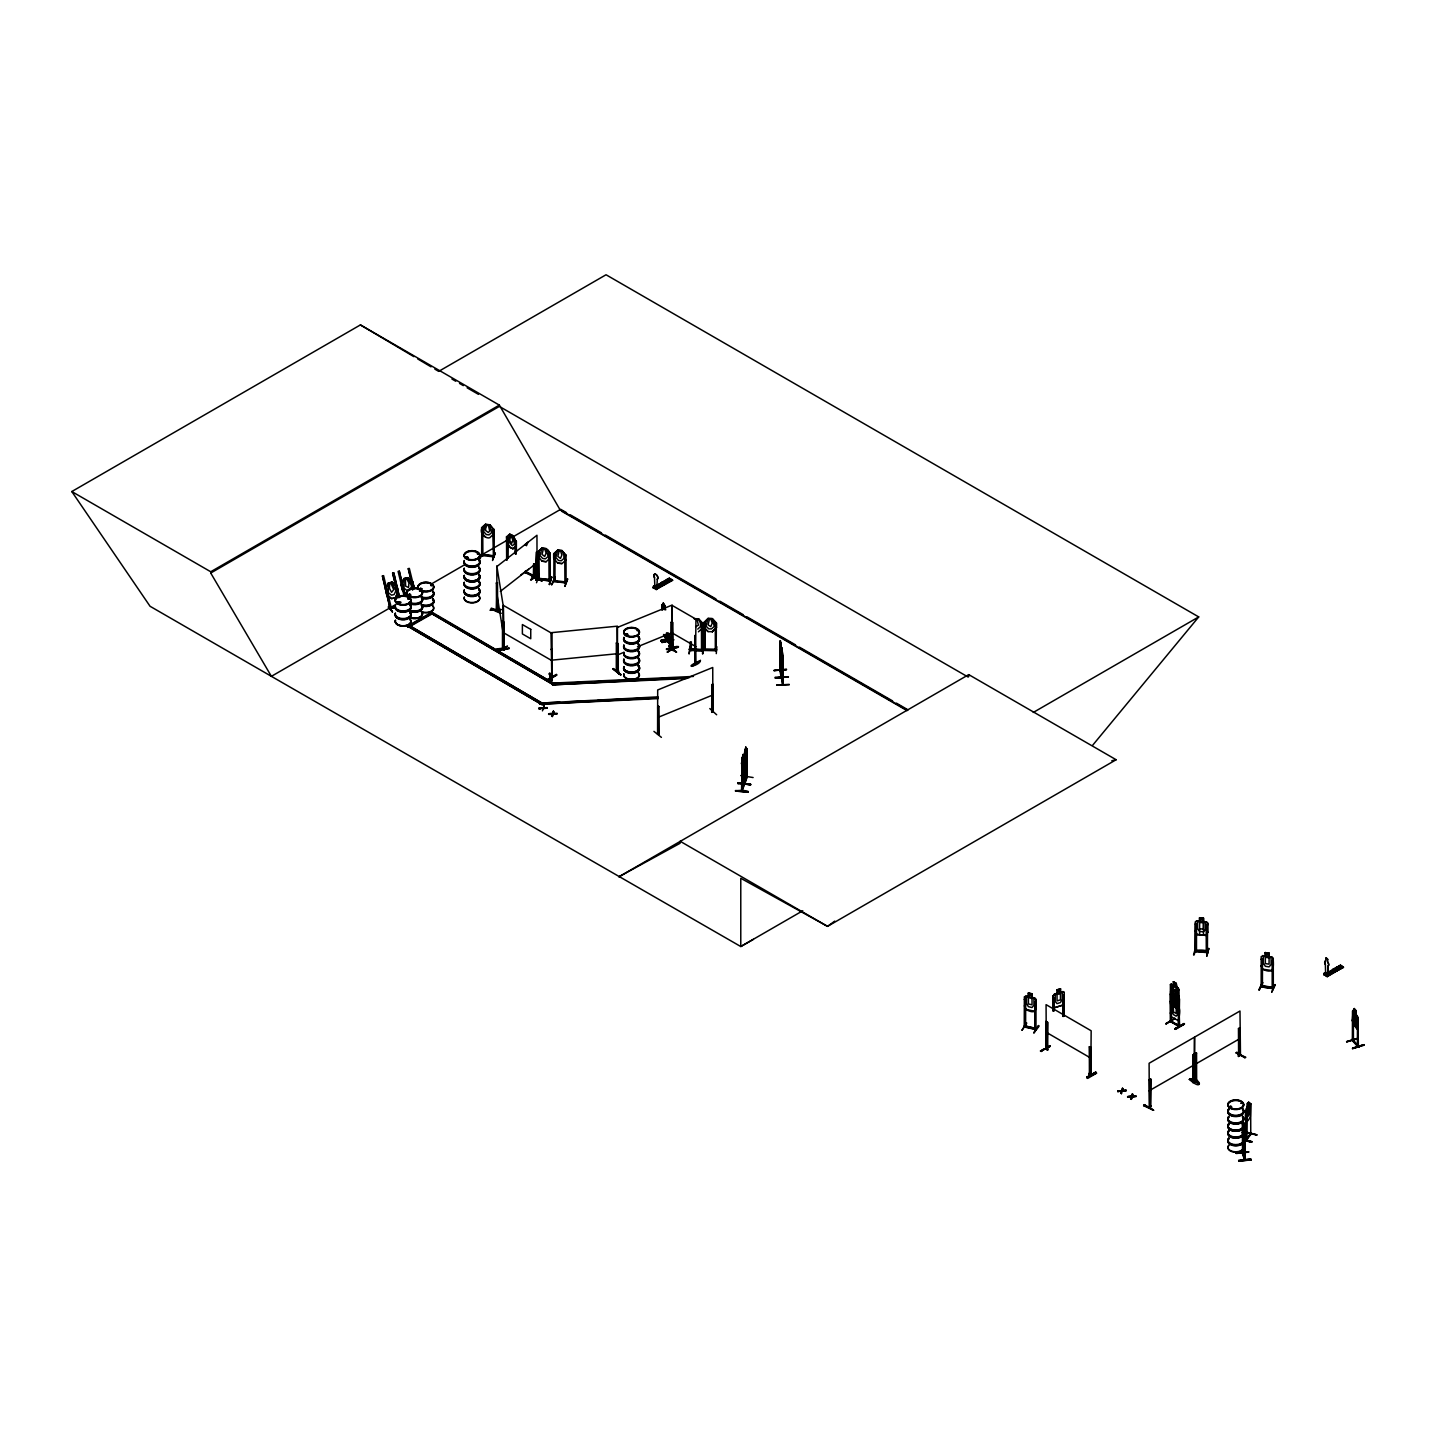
<?xml version="1.0" encoding="UTF-8"?>
<svg xmlns="http://www.w3.org/2000/svg" width="1436" height="1436" viewBox="0 0 1436 1436"><rect width="100%" height="100%" fill="white"/><g stroke="black" fill="none" stroke-linecap="round" stroke-linejoin="round"><path stroke-width="1.5" d="M781.364 678.187L781.381 650.544M741.64 762.947L742.394 770.001L744.027 760.829L745.069 762.749L745.894 760.326L746.702 753.577L745.751 760.308M1196.026 1079.495L1193.37 1081.487C1191 1084.97 1196.583 1076.354 1196.637 1080.644L1196.565 1053.073L1195.039 1053.952L1194.608 1081.847L1194.716 1037.043L1239.986 1011.016L1240.471 1055.352M665.73 609.851L663.378 603.084L661.816 605.31L662.768 605.83L661.763 605.202M1242.302 1153.18L1244.599 1160.126L1243.953 1122.916L1243.809 1126.327M1244.402 1159.48L1243.002 1153.054M654.816 586.139L654.511 577.487A2.818 1.615 60 0 1 654.511 574.256A2.818 1.615 60 0 1 657.329 575.872A2.818 1.615 60 0 1 657.329 579.121L656.79 587.809C653.595 584.398 656.593 587.593 655.516 585.726M780.269 645.087L780.538 642.125M781.687 652.447L781.974 649.485M1327.636 974.631L1328.031 966.015A2.818 1.598 60.5 0 0 1327.762 962.102L1327.636 962.156A2.818 1.598 60.5 0 1 1328.031 966.015L1327.762 974.559L1325.123 972.872L1325.123 974.882M779.892 670.199L781.112 677.289M781.022 675.782L781.579 676.679M782.064 678.151L780.987 648.767M783.248 684.595L783.015 656.485L782.71 684.793L782.71 683.787M1174.917 997.482L1177.107 996.099L1175.276 998.917L1177.197 1004.051L1174.648 999.294C1173.643 1003.872 1169.981 1000.318 1174.056 998.235L1172.207 993.263L1174.702 997.805M497.592 609.528C495.941 607.733 497.718 612.023 496.371 610.12M502.492 620.783L502.474 648.91L503.031 647.259L504 649.898L504.215 622.416L503.085 622.111L503.91 622.596M503.174 647.869L502.564 648.964M515.345 541.157L515.219 553.847M482.711 527.874L482.891 555.678L481.545 555.553L482.711 554.691M492.674 529.148L493.589 557.096L493.822 529.292L492.512 529.435L493.822 529.292M564.94 582.89L564.743 554.996M701.612 623.188L702.581 623.044L701.504 623.35M715.29 623.134L715.325 650.67C713.351 648.731 718.233 648.785 716.205 650.705L716.367 622.829L715.11 623.116L716.367 622.829M780.035 643.884L780.394 640.635L780.107 670.971L780.52 653.936M781.471 651.244L781.83 648.139M741.874 762.426L743.22 754.474L743.776 757.239L744.943 755.767L744.53 784.271L742.017 791.272L741.694 762.965L742.538 764.078L742.95 755.964M745.751 747.223L747.097 749.395L745.894 747.241L744.261 756.413L744.189 784.9L744.386 755.3L745.751 747.223L745.069 759.5L744.548 758.441M735.465 790.913C747.115 788.849 757.382 794.359 735.465 790.913L747.994 791.846M735.573 790.5L748.012 791.936M750.561 784.343L738.14 783.661L738.248 782.764M750.543 785.079L738.05 782.799L750.472 784.612M750.651 784.666L738.05 783.212M750.669 784.218L738.266 782.71L738.14 783.697M690.285 646.164L689.065 654.008L690.339 646.721M690.195 641.784L690.088 650.544L702.707 650.58M695.652 619.383L697.034 619.508L698.434 625.181L695.652 626.814M694.216 618.665L698.506 618.79L700.481 623.314L700.481 626.599L697.752 629.112M698.434 631.84L702.707 627.712L702.725 623.26L698.506 618.79L694.216 618.754M701.468 650.526L701.576 649.467C709.492 653.236 668.458 647.259 702.689 649.826M701.468 649.521L690.339 649.18M705.094 622.542L703.927 622.847L705.273 622.65L705.238 650.328L704.125 649M712.292 631.678L708.002 631.643L703.784 627.173L703.802 622.721M703.012 646.487L702.491 653.829M703.496 646.433L702.868 653.793L704.053 646.38M716.367 650.364L703.963 650.364L703.999 622.506M708.002 618.539L712.292 618.665L714.266 626.383L711.538 628.914L708.774 628.842L705.991 626.168L708.02 618.467L712.292 618.575L716.492 623.134L716.492 627.496L712.292 631.75L716.492 627.496M715.361 649.305L704.107 649.341M716.277 653.631L716.851 646.721M1244.276 1141.369L1242.337 1131.909L1244.294 1141.53M742.376 789.549L741.586 791.218L744.189 784.182M742.358 790.626L741.514 791.056L742.394 756.898L742.197 791.128M744.53 784.271L746.612 776.894M744.117 756.395L744.925 749.646M743.22 767.578L744.027 760.829M1325.284 974.793L1325.284 972.782C1327.008 974.236 1326.056 972.334 1325.984 973.68M1326.415 972.71L1325.464 973.734M1325.823 973.734L1325.841 973.105M1250.756 1134.494L1250.684 1103.566L1250.307 1116.723C1243.307 1132.124 1243.989 1102.902 1250.756 1103.71L1250.128 1103.207M618.27 644.118L617.103 644.297L618.27 644.118L618.27 671.653L617.247 672.084L618.395 671.653L617.103 671.833L617.157 670.756M657.688 733.24L658.945 734.119L657.76 733.168M658.98 734.029L657.58 734.299L657.688 689.98L712.741 667.489L712.848 711.7L711.7 712.112L711.807 684.595L712.741 684.218L712.92 712.023M711.807 684.595L711.951 712.382L713.1 710.91L711.951 711.664M1236.288 1153.503L1248.728 1152.139M394.792 607.249C386.787 609.69 390.61 606.064 394.972 606.764M1243.791 1140.417L1251.833 1141.961L1244.061 1139.502M1251.779 1141.943L1243.989 1140.094M1251.797 1141.494L1244.025 1139.592M663.899 604.52L663.288 609.474M399.208 602.546L396.874 602.546L398.544 602.599M408.004 598.812L409.35 598.668L408.057 598.686M408.901 595.114L410.265 594.755M419.976 590.77L420.479 590.663A7.862 4.541 0 0 0 433.528 588.347A7.862 4.541 0 0 0 423.566 582.998A7.862 4.541 0 0 0 420.515 590.663L419.527 591.273L420.658 590.86M420.892 589.263L421.717 588.796L420.533 588.419M431.105 585.278L432.128 585.314L430.836 585.547M477.542 553.183L477.919 554.134M627.299 634.515L626.527 633.976M627.747 634.55L626.724 633.635M636.848 630.314L637.494 630.907M1229.737 1107.264L1230.742 1106.043M1241.26 1103.243L1241.799 1102.758M1241.009 1103.404L1242.014 1103.153M780.699 649.395L780.269 647.008L780.628 652.949L780.394 642.143M782.117 656.737L781.687 654.367M781.328 677.541L782.692 684.703M781.992 677.2L781.705 649.79L780.251 640.635M783.176 684.667L780.394 670.217L779.802 642.574L780.843 656.18L780.251 653.667M665.891 638.84L666.376 637.746M665.927 637.907L666.519 638.858M668.602 641.03L671.689 646.828M496.335 610.282L497.61 610.3L497.502 582.765L496.479 583.142L497.502 582.765M503.085 648.928L503.839 648.91M781.256 650.059L781.812 647.977L783.123 657.149M780.699 656.198L781.256 654.134M781.13 654.134L782.135 663.558L782.71 661.601M662.552 606.423L663.378 603.084M1244.15 1134.996L1243.791 1136.522L1242.732 1130.437M1357.953 1026.399L1357.253 1029.181L1357.918 1026.686M661.96 642.574L673.789 639.953M1203.583 921.481L1206.276 921.93L1196.673 920.925L1195.38 922.002L1195.219 951.565L1195.38 923.743L1196.511 923.851L1196.475 951.691M1196.511 923.851L1195.308 923.994M1196.098 947.634L1194.16 954.85M1195.542 947.652L1193.567 954.922M1196.529 951.314L1195.29 950.237M1206.419 924.981L1207.622 924.838L1206.419 924.981L1206.527 952.607L1206.491 924.73M1207.73 951.332C1179.764 951.512 1210.045 947.67 1207.407 952.678L1207.55 923.079L1206.24 921.715L1207.73 923.151M1206.743 956.125L1208.717 948.334L1206.832 955.604M1206.868 956.035L1208.771 948.765M1195.38 922.002L1196.762 920.961M1196.673 920.907L1199.598 921.176L1199.491 917.712L1203.583 918.089L1203.494 935.213M1195.38 931.084L1196.744 934.477M1199.491 921.086L1197.552 922.235L1197.552 928.553L1199.598 931.461L1203.422 931.82L1205.486 929.289L1205.486 922.971L1203.422 921.661L1203.422 918.268L1199.598 917.909M1207.658 923.133L1207.73 932.359M1195.398 931.013L1196.637 934.585L1206.312 935.482L1207.658 932.233M535.915 578.87L536.472 579.049M536.956 578.529L535.843 579.982L537.064 579.534L536.956 535.269L496.838 566.574M1245.838 1140.346L1246.466 1108.215M1346.86 1041.89L1358.169 1038.569M1178.292 1009.059L1171.381 1005.056L1170.304 1001.179L1171.309 1005.146L1178.184 1009.113L1179.1 1006.133M510.731 535.323L509.708 540.457L511.79 543.185L512.867 540.098L510.821 535.269M1064.058 1001.359L1062.837 1005.003L1054.383 1007.803L1053.252 1004.787M1054.329 1007.731L1062.981 1005.164L1064.238 1001.413M655.355 588.347C652.518 585.062 657.383 587.109 654.295 585.906M742.268 763.001L741.443 763.647L742.681 756.754M745.876 760.254L744.943 762.588M753.11 777.54L740.707 775.548M746.846 776.93L743.758 783.841M741.856 789.71L744.027 784.056M746.415 776.876L744.871 782.871M1251.133 1133.866L1246.197 1140.597L1246.807 1138.945M1250.182 1133.507L1251.187 1132.896L1245.856 1140.417M613.351 668.53C636.22 687.503 596.891 656.773 620.783 674.381M653.936 731.373L661.404 737.368M524.876 571.456C526.958 570.092 525.989 574.669 525.72 571.869L525.45 572.264M525.325 572.264C555.517 586.014 507.446 562.912 534.282 576.051M1178.094 1001.592L1179.189 998.738L1178.184 1001.52L1171.202 997.607L1170.394 993.658M1176.174 1002.633L1177.628 1007.982L1177.628 1014.319L1176.174 1016.167L1173.427 1014.588L1171.955 1011.034L1173.338 1000.874L1176.353 1002.507L1176.263 1005.954L1178.256 1006.995C1182.025 1009.364 1176.946 1025.304 1179.189 1017.819M1247.525 1106.779L1247.399 1103.369L1246.807 1139.951M543.364 548.965L542.036 554.44L544.711 556.468L546.093 553.039L544.747 549.055L543.382 548.875M1325.374 964.31L1325.248 964.382A2.818 1.598 60.5 0 1 1325.661 961.007L1325.787 960.935A2.818 1.598 60.5 0 0 1325.374 964.31L1325.607 973.321L1326.667 973.159M482.855 527.892C478.188 529.866 484.668 539.577 489.784 537.728L493.733 533.905M488.312 525.199L486.966 525.02L485.637 528.592L485.637 530.512L488.312 532.541L489.694 531.015L488.348 525.127M489.676 524.804L485.565 524.176L481.437 528.017L485.655 524.212L483.591 531.589L486.319 534.551L489.012 534.892L491.686 532.63L489.676 524.804L493.733 529.615L493.769 557.132M479.516 558.855L482.245 553.596M482.245 553.039L480.109 558.801M493.715 555.768L492.656 555.947M492.727 557.024L493.966 556.845L481.652 555.535L481.742 527.748M492.548 559.95L495.348 552.842L492.548 560.525M550.221 553.219L546.111 548.66C551.083 551.227 548.193 554.44 550.221 553.219L550.257 581.024L538.015 579.516L537.872 551.855L542 548.031L539.99 555.535L542.718 558.478L545.411 558.819L548.085 556.558L546.183 548.552L541.964 548.103M539.11 551.801L537.979 551.998L539.164 552.142M538.015 556.217L541.964 561.207L546.147 561.727L550.293 557.814M539.326 575.172L536.508 582.729M537.908 579.444L550.365 580.772M537.944 578.475L539.362 578.331L539.29 579.623L538.949 552.106M539.38 578.367L550.365 579.767M546.147 561.727L542 561.117M553.668 553.829L554.87 554.116M564.904 555.068L566.035 555.193L566.071 582.998L553.829 581.49L553.937 553.65L557.868 550.114L561.979 550.526L563.881 555.265L563.881 558.532L561.225 560.794L558.514 560.453L555.804 557.509L557.796 549.988L553.65 553.919L553.65 558.281L557.76 563.181L561.943 563.702L566.089 559.789M557.832 550.203L561.889 550.706L566.071 555.499L561.979 550.526M549.27 580.557L550.221 579.749L539.11 578.618M549.629 584.542L551.675 576.751L549.575 584.47M557.868 562.984L561.907 563.504M554.96 577.631L551.711 584.775L555.122 577.721M551.765 584.703L555.068 577.164M554.96 580.575L554.799 581.634L553.955 580.485M554.942 581.275L555.068 553.829M554.996 580.629L566.071 581.993M564.689 582.101L566.143 581.706L565.963 583.034M564.833 581.526L564.851 582.854L564.94 581.885M564.851 586.355L567.561 578.78M564.922 586.373L567.651 579.246M1149.123 1106.492L1149.231 1107.407M1150.918 1105.882C1147.472 1106.294 1152.193 1106.223 1150.362 1106.707M1194.537 1081.416L1192.706 1082.403L1192.849 1054.868L1194.375 1053.97L1193.154 1055.029L1192.975 1082.672L1196.421 1080.321M1194.734 1080.249L1194.86 1081.577M1238.478 1055.101L1238.694 1056.447L1240.471 1054.347L1238.46 1055.155M1238.281 1056.268L1240.165 1055.173M542.449 710.856L544.208 705.848M548.588 713.818L552.339 713.8L552.322 716.546L553.363 711.125C553.793 716.187 543.652 713.638 552.465 713.333M552.322 716.546L554.081 711.538M1121.444 1093.658L1120.726 1092.652L1121.444 1093.658L1122.36 1090.839L1126.165 1090.355L1122.36 1090.839M1131.299 1099.348L1132.214 1096.53L1136.02 1096.045L1132.214 1097.104L1131.299 1099.348L1131.317 1096.601L1130.581 1098.935M552.465 713.907L553.363 711.125M1121.588 1091.001L1117.729 1091.504L1121.588 1091.001L1122.485 1088.219L1122.485 1090.929L1126.165 1090.929M1131.442 1096.117C1122.647 1096.44 1132.771 1098.989 1132.358 1093.927L1132.34 1096.637L1133.076 1094.34M1131.442 1096.691L1132.358 1093.927M388.133 606.997L392.531 611.933L388.707 606.369M551.604 716.133L552.339 713.8M1120.726 1093.227L1121.462 1090.911L1117.729 1090.929M1122.485 1090.929L1123.203 1088.632M1024.442 1005.774L1025.627 1009.418C1037.313 1015.467 1036.289 1008.88 1035.859 999.366L1032.071 997.266L1032.197 993.802L1028.338 992.904L1028.409 996.512L1026.489 997.194L1026.489 1003.531L1028.409 1006.672L1032.017 1007.516L1033.938 1005.236L1033.938 998.917L1032.017 997.338L1032.017 993.963L1028.409 993.138M1034.674 1011.518L1036.038 1008.377M1206.258 935.464L1207.676 932.143M1271.793 970.503L1262.549 969.138L1261.239 965.602L1262.441 969.246C1274.342 974.416 1273.678 968.115 1273.122 958.386M1271.847 970.7L1273.265 967.469M385.422 589.263L388.223 583.106L392.154 582.119L397.144 586.355L398.257 591.578L395.492 597.735L391.525 598.722L386.535 594.468L385.602 589.281M407.268 594.217L402.224 589.981L401.111 584.775L403.875 578.6L407.86 577.631L412.85 581.867L413.963 587.073L412.527 590.16M402.385 589.909L401.254 584.793L403.929 578.6L407.824 577.775L411.647 586.319L409.798 590.052L407.25 590.681L404.037 588.221L403.875 578.6M526.438 545.752L528.071 542.036L524.858 544.818M1262.316 959.517L1261.203 959.338L1262.316 959.517L1262.334 987.106L1262.423 959.266M1262.1 983.032L1258.851 990.158L1262.657 982.637M1272.188 960.738L1273.301 960.899L1272.188 960.738L1272.188 988.578M1259.498 989.691L1262.639 982.673M1269.262 953.163L1265.206 952.624L1269.262 953.163L1269.083 956.717L1271.093 958.153L1271.093 964.489L1269.083 966.877L1265.349 966.302L1263.339 963.287L1263.339 956.968L1265.242 955.927L1261.203 956.591L1261.167 986.945L1273.319 988.381M1272.17 987.609L1273.409 987.412L1273.211 988.74M1271.955 988.507L1272.35 987.214L1261.454 985.617M1271.775 992.114L1275.042 984.54M1275.132 985.006L1271.847 991.989M667.327 652.141L676.212 646.936M1165.96 1023.85L1174.827 1018.68M1262.477 955.586L1271.811 957.022L1273.265 958.368L1273.319 988.704L1261.203 986.873M1269.227 956.627L1271.847 956.95M498.615 651.693L507.518 646.074L498.705 651.262M551.316 680.718L549.162 673.502L551.927 680.143M551.909 680.574L549.773 672.945L551.998 680.7M520.873 574.921L528.574 569.266M503.085 648.498L504.341 649.682M552.322 676.087L551.011 675.943M1143.63 1105.702L1144.564 1104.607L1143.63 1105.72L1153.593 1110.279L1144.456 1104.715M1189.241 1079.477C1200.388 1075.941 1204.499 1093.029 1189.331 1079.369M1190.426 1078.741L1199.455 1083.839L1190.067 1078.867M1199.096 1083.588L1190.193 1078.939M1243.055 1152.749L1242.248 1152.049L1245.066 1160.162L1245.102 1131.819L1257.021 1134.871L1245.353 1131.981M1242.248 1153.054L1243.055 1153.754L1242.984 1136.756M671.797 649.934L671.958 648.318M672.694 649.628L671.689 648.767L672.533 649.287M671.42 648.982L672.245 648.282L672.91 650.077M1171.632 1021.193L1179.225 1026.596L1170.304 1021.552L1170.394 984.575L1173.338 985.06M1171.04 1021.032L1171.202 1022.091L1171.525 1002.795M1178.31 1025.071L1179.189 1025.645M1179.638 1026.417L1178.292 1026.112L1178.723 998.415L1179.62 1026.471L1170.627 1021.337M390.377 607.715L391.418 608.415L383.591 575.639L382.407 575.926L390.251 608.738L390.359 607.679L394.792 606.53M1242.373 1122.934L1244.689 1129.863M1021.983 1030.115L1026.614 1022.881M1026.596 1023.312L1022.091 1030.222M617.677 670.666C613.872 671.42 619.58 667.973 616.295 670.091M747.097 749.395L746.917 777.63L746.702 749.215M396.982 602.258L399.046 602.061M399.172 602.851L398.598 601.864M407.986 598.597L408.883 598.543M409.368 594.163C405.993 595.886 413.137 596.048 409.798 594.217M410.696 595.312L410.14 594.325M420.192 588.616L420.64 588.401M421.089 589.586L421.053 588.329M627.406 634.173L625.737 634.909M1230.598 1106.976C1232.124 1105.271 1231.765 1108.646 1230.096 1106.348M782.458 684.057L783.015 656.485M1025.663 999.438L1024.442 999.438L1025.663 999.438L1025.627 1027.243L1024.532 1025.681M1034.907 1001.807L1036.128 1001.807L1034.907 1001.807L1035.23 1029.073M1025.699 1025.914L1034.979 1028.445M1025.789 1027.009L1025.789 1026.004M1034.925 1028.373L1036.236 1029.379L1024.532 1026.686L1024.622 996.692M1025.789 1026.291L1036.02 1028.284M1038.497 1025.537L1033.848 1032.897L1038.551 1025.591M1033.956 1032.825L1039.072 1026.166M1025.627 1009.418L1024.622 1005.721M1034.638 997.84L1035.984 999.348L1035.984 1029.648L1035.823 1028.589M655.785 586.121L654.942 586.157M1246.304 1112.29L1246.376 1140.471M1246.43 1139.484L1250.182 1133.794M1250.702 1133.525L1250.81 1134.512M1056.86 993.299L1053.198 995.633L1053.055 1010.926M1053.378 995.704L1054.473 994.233M1247.399 1103.369C1250.935 1098.037 1250.882 1114.408 1247.453 1116.957L1246.628 1115.341M1353.322 1039.987C1348.081 1035.877 1362.674 1049.429 1358.043 1046.988L1357.953 1017.37L1355.979 1014.049M1352.82 1012.883L1352.766 1041.082M1357.361 1046.359L1358.438 1045.695M1358.402 1046.772L1357.864 1018.68M496.479 610.677L497.161 582.621M1092.706 745.194L1198.719 616.924L606.046 274.761L438.68 371.385L434.857 369.124M616.995 670.881L618.395 670.648L617.121 670.72M671.204 622.183L672.389 622.003L671.204 622.183L671.097 649.772L672.102 649.646M708.02 618.467L703.784 622.793L708.074 618.575M537.836 551.945L542.054 548.139L546.075 548.749M1327.726 959.302L1325.949 957.884L1325.661 961.007M1352.425 1020.134L1353.071 1010.441L1354.399 1012.075L1353.358 1012.165L1353.43 1041.028M506.657 560.237L506.513 536.831L509.744 534.048L513.011 535.646L516.224 541.587M512.957 548.606L516.224 545.967L512.921 548.803L509.654 547.206L506.621 541.228M613.28 669.014L620.801 674.956M398.652 602.833L398.041 601.81M421.753 589.64L421.825 588.688M477.273 553.901L477.326 553.56M627.119 634.712L625.665 633.922M535.843 579.982L536.597 551.837L536.202 580.126M532.128 576.877L541.964 580.97M535.933 579.911L536.597 551.837M500.32 591.381L536.956 562.804M1335.821 970.108L1335.642 969.067M834.747 921.122L827.531 926.364L740.779 878.276L740.779 946.539L753.415 939.341M1150.936 1079.298L1149.105 1079.998L1150.936 1079.298L1150.415 1106.725L1151.116 1106.007M1240.165 1055.586L1239.986 1027.745L1238.46 1028.625L1238.604 1056.447M1170.394 984.737L1171.381 984.037M1173.517 1000.982L1173.517 1004.374L1170.502 1003.728M1170.502 1003.872L1171.471 1003.19M506.423 536.902L507.805 537.172L507.518 558.55M513.011 535.646L514.429 544.136L512.347 545.716L508.111 541.031L509.69 534.246L512.867 535.79L516.134 541.641L516.098 554.278M515.237 541.246L516.386 541.372L516.386 551.962M516.386 541.372L515.201 540.905M509.654 547.206L513.011 548.749M524.858 544.98L526.132 545.159M538.787 573.682L530.584 579.821L538.895 574.238M531.105 580.018L539.29 574.49M1150.864 1106.994L1149.338 1107.82L1149.105 1063.268L1194.375 1037.241L1194.142 1081.577L1194.375 1080.5M481.616 554.26L492.853 555.66M481.616 555.265L482.765 555.66L482.855 554.422M553.811 580.162L553.847 581.436M618.395 670.648L617.318 671.097M618.27 671.689L618.019 643.92M716.295 650.652L704.107 650.346M658.801 734.155L658.621 706.332L657.688 706.709L658.137 734.478M711.879 712.059L712.992 711.951M392.369 611.915L388.653 606.8M669.445 578.385L653.039 587.719L654.906 585.403M654.026 588.311L668.422 580M669.75 578.708L672.64 580.341L656.252 589.388M669.643 578.636L672.389 579.947L655.444 589.101L671.815 579.605L672.587 580.359M656.019 589.406L656.019 587.934L657.885 587.127L657.885 588.329L654.511 586.534L655.444 586.426M1324.441 975.008L1341.152 966.015M1340.237 965.495L1338.765 966.231M1340.757 965.782L1324.836 975.241M1328.713 975.313C1329.215 972.226 1325.518 975.798 1327.241 976.659L1343.198 967.218M1343.145 967.164L1340.416 965.064M1047.795 1049.895L1045.767 1049.106L1046.072 1021.373L1047.616 1022.27L1047.795 1049.895L1045.695 1048.136M1047.077 1049.895L1047.616 1022.27M1047.329 1047.975L1050.183 1046.305L1040.382 1050.972L1041.315 1051.511C1041.818 1047.221 1051.08 1050.434 1045.605 1049.052M1047.472 1049.357L1045.911 1047.813L1045.857 1049.249M1089.332 1046.808L1091.163 1047.508L1090.857 1075.223L1090.624 1074.146C1087.232 1071.328 1094.645 1076.605 1089.403 1074.505L1089.332 1046.808L1090.857 1047.688M1089.152 1073.536L1089.852 1074.236L1089.637 1046.629M1086.765 1077.269L1095.704 1072.136L1086.765 1077.269L1087.698 1078.4L1096.548 1073.159L1095.614 1072.064M1086.765 1077.844L1096.53 1073.105M1095.847 1072.692L1086.801 1077.305M672.138 622.021L672.138 605.077L617.103 627.568L617.426 672.102L617.48 626.168L550.993 632.702L551.819 677.523L550.921 675.925M550.939 676.087L552.124 676.338L551.209 676.248M547.529 679.461L556.486 674.346M547.529 680.018L556.504 674.776M672.389 649.539L671.474 649.934L672.102 622.111L672.999 650.149M671.833 649.898L672.622 650.346L672.91 622.578M695.132 635.412L694.809 663.163L695.132 635.412L695.724 663.647C692.78 660.416 697.734 663.594 694.862 662.193M667.399 652.267L676.284 646.505L667.399 651.693M672.102 622.327L672.102 605.382L695.939 619.149L695.491 663.558M700.319 660.38C701.127 665.478 679.12 670.145 700.391 660.47M691.434 666.142L700.391 660.847L691.937 666.412M1171.309 1022.091L1171.525 994.322M1179.046 1026.596L1179.53 998.882M1166.032 1024.03L1174.917 1018.25L1166.032 1023.455M1171.309 1021.373L1170.861 1020.404M1178.633 1025.178L1170.807 1021.337L1170.412 994.035L1171.22 994.502M1175.025 1028.571C1203.314 1013.708 1156.285 1039.628 1183.982 1023.473M1175.51 1029.379L1184.395 1024.173M1196.565 1053.073L1195.039 1053.952M1238.46 1028.625L1240.309 1027.925M1236.719 1052.121L1244.832 1057.811L1245.784 1057.273L1235.804 1052.714L1244.994 1057.632M1149.105 1107.533L1150.631 1106.653L1150.631 1079.118M1196.565 1080.608L1195.255 1081.416M271.476 676.374L150.062 606.279L71.8 491.543L360.418 324.913L499.351 405.114L560.004 509.69L907.39 710.246M71.8 491.543L210.733 571.761L499.351 405.114M802.76 910.765L740.779 946.539L271.386 676.338L210.733 573.036L499.351 406.406L968.061 677.02M271.386 676.338L395.744 604.538M432.469 583.339L465.318 564.366M478.852 556.558L507.841 539.828M513.639 536.472L560.686 509.313L566.52 512.67M654.403 577.559L654.511 577.487A2.818 1.615 60 0 1 654.403 574.328A2.818 1.615 60 0 1 657.203 575.944A2.818 1.615 60 0 1 657.203 579.193L657.329 579.121M653.272 586.355L655.139 585.547M653.021 587.701L669.409 577.99M656.485 589.675L653.272 587.557L669.984 578.564L653.667 588.096M657.885 587.127L656.019 587.934M671.815 579.605L655.911 589.334M655.821 589.316L672.389 579.713M618.772 876.893L968.726 674.615L1116.149 759.734L827.531 926.364L680.108 841.245L680.108 843.255L619.437 876.499M1033.274 712.453L1198.719 616.924M1173.23 981.721L1176.263 983.373L1177.538 988.848L1177.538 995.166L1176.066 997.033L1173.338 995.453L1171.866 991.881L1171.866 985.563L1173.338 985.275L1173.338 981.668L1176.263 983.373L1176.066 986.873L1178.992 989.691L1179.189 1006.205M1171.237 983.965L1178.112 987.932M1173.427 992.707L1171.955 992.976L1171.955 999.312L1173.427 1002.867L1176.174 1004.446L1177.628 1002.579L1177.628 996.261L1176.174 994.286L1176.263 990.84L1173.338 989.135M1170.394 992.025L1171.435 991.432L1178.22 995.471L1176.066 994.34L1176.066 987.986L1173.338 986.406L1173.338 992.761L1171.381 991.63M1176.174 990.894L1173.23 989.207M1179.1 989.691L1178.058 987.896M1171.435 1003.046L1178.256 1006.995M1171.309 1016.76L1170.502 1012.811L1171.309 1016.76L1178.292 1020.673M408.937 625.342L407.609 626.114L542.18 704.735L543.508 703.963L408.937 625.342L543.508 703.963M553.973 685.08L430.603 612.957L431.931 612.185L555.301 684.308L553.973 685.08L430.603 612.939L407.537 626.06L542.18 704.735M407.609 626.76L408.937 626.006M430.603 612.939L431.59 614.159L408.524 627.281L407.537 626.706L431.931 612.849L555.301 684.308M553.973 684.433L555.301 683.662M542.18 704.071L543.508 703.299M1149.105 1090.804L1194.375 1064.776M1194.716 1064.579L1239.986 1038.551M407.537 626.06L408.524 626.635L431.59 613.513M1340.991 965.638L1324.261 974.9L1324.1 973.321L1325.984 972.513C1325.356 979.316 1327.349 970.233 1325.697 973.662M1332.859 969.318C1340.775 972.962 1329.395 969.856 1334.529 968.385L1337.472 970.126M1336.001 967.559C1343.917 971.203 1332.518 968.097 1337.652 966.625L1340.614 968.6L1337.652 966.625M1327.079 976.408L1343.378 967.02L1340.416 965.297L1323.866 974.667L1327.295 976.659M1327.061 975.062L1328.713 974.129M1342.804 966.697L1326.254 976.049L1343.575 967.433M1326.505 976.067L1343.378 966.805M1195.38 951.278L1207.748 952.391M1207.514 952.642L1195.434 951.583M1239.717 1055.334L1238.765 1056.34L1238.765 1028.804M1149.41 1080.177L1149.68 1107.677L1149.338 1106.815M466.538 557.096L467.633 557.401M467.885 558.101L466.215 557.994M420.838 588.545L420.03 589.675M410.014 595.007L409.224 595.078M409.116 598.83L408.183 598.974M626.958 634.784L625.791 634.766M1231.657 1107.371L1229.808 1107.12M1239.896 1055.28L1239.717 1054.329M1196.242 1080.428L1196.242 1052.893M481.742 554.278L481.778 555.265M493.858 556.091L482.981 554.727M550.257 581.024L549.988 580.018M553.937 580.18L554.942 580.27M553.937 581.185L566.053 582.657M1334.511 969.336L1335.426 969.21M671.617 649.916L676.625 652.124L669.266 646.2M671.994 648.354L671.115 648.695L672.335 648.605M657.939 706.925L658.873 706.53M712.059 684.81L712.992 684.416M709.797 708.558L716.654 714.769M657.724 733.132L658.729 732.827M391.148 607.482L390.933 608.182M1273.319 987.699L1262.549 986.101M617.103 655.103L623.206 652.608M637.476 646.774L672.138 632.612M657.688 717.515L712.741 695.024M782.028 677.271L780.107 670.253M1025.448 1026.219L1024.317 1025.95M1035.912 1029.594L1024.317 1026.991M1054.257 998.128L1053.055 998.217L1054.257 998.128L1054.257 1010.836M1062.927 995.13L1064.148 995.04L1062.927 995.13L1062.927 1016.311M1056.86 989.907L1060.522 988.776L1060.45 992.384L1062.281 992.958L1062.281 999.277L1060.45 1002.543L1057.04 1003.602L1055.209 1001.466L1055.209 995.13L1057.04 993.443L1056.86 989.907L1060.576 988.848M1060.576 992.24L1064.238 992.312L1064.148 1016.221M1062.891 991.63L1054.365 994.071M1358.366 1019.255L1357.469 1018.788L1357.415 1046.431M1346.591 1041.674L1358.205 1038.192M1346.627 1041.638L1357.918 1038.354M1357.415 1045.534L1353.394 1040.346M1352.622 1048.029C1387.499 1037.42 1329.126 1056.304 1363.877 1044.708M1354.327 1011.895L1354.327 1008.503L1354.238 1025.681M1352.497 1010.962L1352.371 1040.633L1357.971 1046.916M1352.371 1020.081L1353.107 1024.012M468.028 557.24L466.341 557.024L466.144 558.137M431.141 585.044L431.285 585.726M409.404 594.217L408.65 595.204M617.875 671.474L617.677 669.661M413.173 589.119L408.273 568.638L409.314 568.387L414.358 588.85M404.126 595.994L398.095 571.438L399.298 571.151L405.167 595.725M392.71 573.126L398.598 597.699L392.566 573.144L393.769 572.856L399.639 597.448M394.972 607.482L390.143 608.738L382.407 575.926M392.118 582.28L388.223 583.106L388.33 592.709L391.561 595.168L394.092 594.54L395.941 590.824L392.082 582.28L397.036 586.444M390.987 583.267L389.712 583.59L389.425 588.329L391.579 592.332L393.715 589.675L390.933 583.267M1111.805 760.739L1116.149 759.734M552.034 677.289L550.778 676.984L552.07 676.841M665.227 609.097L664.904 605.4M661.763 609.564L661.96 605.292M665.891 638.122L663.97 634.479M670.774 639.038L660.668 640.833L670.54 638.122M660.704 640.312L670.558 638.212M660.722 640.815L670.594 638.715M670.756 638.966L660.919 641.192M671.617 640.151L661.745 642.341L673.592 639.72M670.935 644.961L668.602 641.425C666.681 644.225 671.007 636.184 668.566 633.599M666.466 648.982C687.808 642.861 676.212 650.185 666.501 649.072M531.823 577.092L542.018 580.988M1178.633 1025.896L1178.723 998.415M503.928 649.916L504.215 622.416M391.202 608.164L390.897 607.141M543.49 707.571L547.17 708.127L543.364 708.612M538.733 708.127L539.415 708.522C547.403 708.092 536.902 706.799 539.415 709.097L542.467 708.11L538.733 708.702M547.17 708.127L543.49 708.145L547.17 707.553M553.345 713.261L557.042 713.818L553.237 714.302M557.042 713.818L553.345 713.836L557.042 713.243M548.588 714.392L552.339 714.374M1122.485 1090.355L1126.165 1090.355M1117.729 1091.504L1121.462 1090.911M1127.583 1096.619L1136.02 1096.045M1127.583 1097.194L1136.02 1096.619M408.273 568.638L413.317 589.101M399.298 571.151L405.024 595.743M393.769 572.856L399.495 597.466M390.359 608.685L390.089 607.356M1244.832 1131.891L1244.976 1159.498M1236.181 1153.27L1248.746 1151.762L1236.199 1153.234M1238.64 1160.27L1251.079 1158.996L1238.64 1160.844L1251.187 1159.911L1238.765 1161.185M1238.64 1160.755L1251.187 1159.839M1243.217 1120.565L1242.822 1152.982M1242.337 1122.826L1242.571 1153.826M552.196 649.575L550.993 649.431L552.196 649.575L552.16 677.289L552.034 633.455L503.39 605.382L504.215 649.664L503.3 649.144M616.349 643.023L617.552 643.149L616.349 643.023L616.295 670.809M616.349 670.558L617.48 670.433M618.916 674.058L617.642 669.966M533.833 575.459L534.03 576.464M534.425 564.384L534.407 577.146L534.713 564.186M550.993 660.237L617.48 653.703M467.238 557.76L466.018 557.85M420.64 588.76L421.592 589.047M421.215 589.837L420.084 589.532M691.38 650.58L691.344 649.216M704.968 649.395L716.205 649.7M702.419 650.903L702.581 623.044M664.491 582.172L663.306 582.693L664.491 583.016M780.538 642.933L780.699 647.474M779.802 646.954L780.394 653.721M781.956 650.688L781.022 649.09L781.399 650.634M781.83 650.041L780.699 643.095M782.117 650.275L782.117 654.816M781.471 654.511L782.046 660.309L781.687 647.995M781.687 661.098L782.261 663.396M786.461 669.194L773.878 670.54L786.461 669.768M786.443 669.589L773.878 670.54M775.207 677.236C802.024 676.571 780.699 676.553 775.278 678.205L787.825 676.697M776.643 685.134L789.226 684.362M776.643 685.187L789.279 684.775M496.389 582.675L496.515 610.928M500.787 609.295L490.232 610.067L500.859 609.869M490.286 610.3L500.769 609.69M509.152 648.21C485.709 648.228 499.997 652.339 509.134 648.103M496.569 649.431L509.152 648.659M1246.34 1138.748L1246.197 1140.597M559.107 683.464L552.375 683.123L693.444 676.428M565.82 683.141L590.447 681.974M594.935 681.759L619.562 680.592M626.275 680.269L650.903 679.102M655.39 678.887L680.018 677.72M689.136 677.72L552.537 684.864L686.893 678.474M559.825 702.186L539.739 703.137L658.011 696.855M566.52 701.863L591.058 700.696M597.753 700.373L622.309 699.206M626.76 699.009L653.542 697.734M658.155 697.95L539.9 704.214L658.155 698.596M552.196 675.8L551.101 675.871L552.322 676.374M551.962 676.787L551.586 677.433M551.209 677.236L552.034 677.254M409.816 594.378L408.847 595.348M626.527 633.797L627.729 634.191M412.688 581.939L413.783 587.055M398.257 591.578L395.367 597.609L391.543 598.561L386.697 594.396M701.45 623.009L701.54 650.831M1195.434 950.578L1196.385 950.327M1199.598 922.433L1203.422 922.774L1203.422 929.11L1199.598 928.751M1196.762 934.387L1206.186 935.267M691.308 650.257L691.344 641.802M1326.146 957.83L1327.492 959.033M745.607 748.712L745.212 756.826L744.943 755.928M745.356 749.502L744.763 784.002L747.187 776.876M743.076 754.456L742.394 766.734L741.874 765.693M481.652 527.999L482.765 528.143M666.268 639.576L666.34 633.168M668.099 642.143L668.153 632.989M1325.931 973.518L1325.984 972.513M549.055 580.898L548.911 553.039M1025.717 995.902L1034.584 997.948M1025.771 1009.257L1034.638 1011.303M1245.156 1132.25L1256.805 1135.086M1251.582 1142.23L1243.809 1140.346A8.006 4.613 0 0 1 1233.991 1144.995A8.006 4.613 0 0 1 1228.713 1138.317M1245.892 1119.29L1246.322 1121.857M538.069 579.498L538.141 551.675M671.366 649.97L671.474 622.398M658.729 733.814L658.621 706.332M1262.316 985.742L1261.167 986.945M1024.46 1027.009L1024.496 996.62L1028.463 996.44L1028.463 993.048M1090.768 1075.277L1091.163 1030.779L1046.072 1004.644L1046.305 1048.998M499.638 611.539C484.488 604.448 492.476 610.749 501.272 613.298M499.584 612.005L491.417 608.559L500.051 612.274M551.783 577.254L549.055 584.38M524.984 572.461L534.425 577.092M1144.456 1105.092L1153.593 1110.279L1144.33 1105.235M451.945 379.05L455.75 381.24M459.538 383.43L463.325 385.62M467.113 387.81L478.493 394.361M570.397 514.914L601.451 532.828M605.328 535.072L715.936 598.938M719.831 601.181L743.112 614.626M746.989 616.87L795.508 644.872M799.385 647.115L892.546 700.894M896.423 703.137L908.073 709.869M561.476 511.126L907.085 710.658M656.019 588.904L653.506 586.48M672.102 632.917L695.939 646.685M1171.381 997.482L1178.112 1001.377M503.39 632.63L552.034 660.722M544.208 706.422L543.508 705.435M1045.767 1021.57L1047.311 1022.45M1123.203 1089.206L1122.485 1088.219M1090.857 1075.223L1089.457 1074.469M1046.072 1032.179L1091.163 1058.314M430.603 613.585L431.59 614.159M1338.765 965.997L1341.709 967.738M1324.1 973.321L1326.828 975.888L1326.828 974.918M360.418 324.913L413.873 356.649M417.679 358.91L431.051 366.844M1062.945 991.504L1064.112 992.384M665.155 582.549L663.342 582.837M1334.241 969.533L1336.072 969.39M668.691 645.859L676.069 651.782M668.691 646.433L671.061 648.336M502.995 649.431L503.049 604.682L496.82 565.91L496.946 610.91M556.917 675.064L548.049 680.287M1184.036 1023.958L1175.097 1029.038M1341.188 966.051L1340.416 965.423L1324.477 975.062M712.22 618.683L716.367 623.17M698.434 618.898L702.581 623.368M703.802 627.083L708.074 631.535M1354.202 1008.539L1356.176 1010.657L1356.015 1015.414L1354.274 1013.242M1352.927 1010.477L1357.918 1017.585M1354.274 1019.578L1355.979 1021.57M1357.379 1029.127L1352.981 1024.047L1352.497 1020.045M489.784 524.625L493.858 529.597M481.473 532.307L485.565 537.261M1244.456 1160.073L1244.653 1129.827M663.252 603.102L664.742 605.489M663.558 634.568L666.842 639.469L666.753 633.079M671.689 647.546L667.74 641.623L667.74 633.079M663.558 635.286L666.34 639.523M506.513 541.21L509.744 547.152M1363.931 1045.246L1352.658 1048.585M1355.979 1014.121L1356.912 1022.647L1355.979 1024.281L1353.358 1018.501M678.33 646.936L666.537 649.575M1243.217 1121.731L1243.666 1123.149M1243.217 1122.862L1243.666 1124.28M618.27 670.415L619.437 674.076M782.423 656.108L782.692 657.167L782.135 650.454M496.82 593.445L503.049 632.217M1243.45 1124.46L1243.235 1120.762M552.375 683.123L552.537 684.864M539.739 702.473L539.9 704.214M787.808 677.074L775.225 677.828M664.258 605.31L664.76 609.797M1355.979 1010.729L1355.979 1027.709M1328.479 973.985L1328.479 974.936M1327.762 959.607L1327.636 962.156M1265.385 952.678L1265.385 956.071M1265.242 952.535L1265.349 956.143M1242.32 1152.013L1242.23 1153.18M1199.634 917.837L1199.598 934.872M1089.152 1073.248L1089.152 1074.254M1063.932 994.825L1063.932 1016.006M1063.143 995.363L1063.143 1016.544M1060.396 988.937L1060.396 992.312M1054.06 997.912L1054.06 1010.621M1053.324 995.633L1053.252 1011.159M1035.051 1001.574L1035.051 1029.109M968.726 674.615L968.726 676.625M781.579 649.144L781.525 678.33M780.52 643.346L780.52 649.7M746.558 749.197L746.415 777.594M743.902 756.431L743.758 784.846M670.756 580.665L667.776 579.175M668.009 582.244L665.03 580.754M666.555 583.07L663.576 581.598M665.927 634.658L665.855 639.002M662.373 605.202L662.355 610.156M661.888 605.166L661.816 609.6M657.652 587.001L657.652 587.952M654.439 585.816L654.295 587.916M533.833 563.756L533.564 576.769L533.564 563.953M526.115 571.582L525.953 572.928M515.506 547.295L515.506 553.65M507.805 541.408L507.805 558.353M506.944 536.741L506.944 560.04M492.584 555.66L492.494 556.917M210.733 571.761L210.733 573.036M478.655 567.992A7.88 4.541 0 0 1 473.306 574.885A7.88 4.541 0 0 1 464.313 569.392M478.655 574.364A7.862 4.541 0 0 1 473.306 581.239A7.862 4.541 0 0 1 464.331 575.746M478.655 573.933A7.862 4.541 0 0 1 473.306 580.826A7.898 4.559 0 0 1 464.295 575.495M464.331 575.333A7.862 4.541 0 0 0 473.306 580.826A7.898 4.559 0 0 0 478.691 574.095M478.762 567.507A8.006 4.613 0 0 1 473.324 574.508A8.006 4.613 0 0 1 464.205 568.925M478.762 567.112A8.006 4.613 0 0 1 473.324 574.131A8.006 4.613 0 0 1 464.205 568.53M478.655 566.717A7.88 4.541 0 0 1 473.306 573.61A7.88 4.541 0 0 1 464.313 568.117M478.655 560.381A7.88 4.541 0 0 1 473.306 567.292A7.88 4.541 0 0 1 464.313 561.781M478.762 559.914A8.006 4.613 0 0 1 473.324 566.915A8.006 4.613 0 0 1 464.205 561.332M478.762 559.519A8.006 4.613 0 0 1 473.324 566.52A8.006 4.613 0 0 1 464.205 560.938M478.673 559.107A7.88 4.559 0 0 1 473.306 566.017A7.88 4.559 0 0 1 464.295 560.507M478.673 589.64A7.88 4.559 0 0 1 473.306 596.55A7.88 4.559 0 0 1 464.295 591.04M478.655 596.012A7.862 4.541 0 0 1 473.306 602.887A7.862 4.541 0 0 1 464.331 597.412M478.655 595.599A7.862 4.541 0 0 1 473.306 602.474A7.862 4.541 0 0 1 464.331 596.981M478.762 589.155A8.006 4.613 0 0 1 473.324 596.173A8.006 4.613 0 0 1 464.205 590.591M478.762 588.778A8.006 4.613 0 0 1 473.324 595.778A8.006 4.613 0 0 1 464.205 590.196M478.655 588.365A7.88 4.541 0 0 1 473.306 595.258A7.88 4.541 0 0 1 464.313 589.765M478.655 582.047A7.88 4.541 0 0 1 473.306 588.94A7.88 4.541 0 0 1 464.313 583.447M478.762 581.562A8.006 4.613 0 0 1 473.324 588.563A8.006 4.613 0 0 1 464.205 582.98M478.762 581.167A8.006 4.613 0 0 1 473.324 588.186A8.006 4.613 0 0 1 464.205 582.603M478.673 580.772A7.88 4.559 0 0 1 473.306 587.683A7.88 4.559 0 0 1 464.295 582.172M421.412 604.466A8.006 4.613 0 0 1 419.725 610.48A8.006 4.613 0 0 1 409.188 610.3M421.304 597.735A7.88 4.541 0 0 1 419.653 603.659A7.88 4.541 0 0 1 409.278 603.479M421.304 604.071A7.88 4.541 0 0 1 419.653 609.977A7.88 4.541 0 0 1 409.278 609.815M421.304 605.346A7.88 4.541 0 0 1 419.653 611.251A7.88 4.541 0 0 1 409.278 611.09M421.286 611.269A7.862 4.541 0 0 1 419.635 617.175A7.862 4.541 0 0 1 409.278 616.995M421.412 604.861A8.006 4.613 0 0 1 419.725 610.874A8.006 4.613 0 0 1 409.188 610.695M421.412 596.873A8.006 4.613 0 0 1 419.725 602.887A8.006 4.613 0 0 1 409.188 602.707M421.304 596.461A7.88 4.541 0 0 1 419.653 602.384A7.88 4.541 0 0 1 409.278 602.205M421.412 597.268A8.006 4.613 0 0 1 419.725 603.282A8.006 4.613 0 0 1 409.188 603.102M421.286 611.718A7.862 4.541 0 0 1 419.635 617.606A7.862 4.541 0 0 1 409.278 617.444M421.322 611.431A7.898 4.559 0 0 1 419.671 617.372A7.898 4.559 0 0 1 409.242 617.193M432.541 591.919A7.88 4.541 0 0 1 431.644 597.43A7.88 4.541 0 0 1 422.184 598.363M432.541 598.256A7.88 4.541 0 0 1 431.644 603.766A7.88 4.541 0 0 1 422.184 604.682M432.541 599.53A7.88 4.541 0 0 1 431.644 605.023A7.88 4.541 0 0 1 422.184 605.956M432.523 605.453A7.862 4.541 0 0 1 431.626 610.946A7.862 4.541 0 0 1 422.202 611.862M432.649 599.045A8.006 4.613 0 0 1 431.733 604.646A8.006 4.613 0 0 1 422.13 605.579M432.649 598.65A8.006 4.613 0 0 1 431.733 604.251A8.006 4.613 0 0 1 422.13 605.184M432.649 591.058A8.006 4.613 0 0 1 431.733 596.658A8.006 4.613 0 0 1 422.13 597.591M432.541 590.645A7.88 4.541 0 0 1 431.644 596.155A7.88 4.541 0 0 1 422.184 597.089M432.649 591.452A8.006 4.613 0 0 1 431.733 597.035A8.006 4.613 0 0 1 422.13 597.986M432.523 605.884A7.862 4.541 0 0 1 431.626 611.395A7.862 4.541 0 0 1 422.202 612.31M409.87 604.807A8.006 4.613 0 0 1 404.431 611.808A8.006 4.613 0 0 1 395.295 606.225M397.233 604.107A8.006 4.613 0 0 1 398.849 603.353M409.87 604.412A8.006 4.613 0 0 1 404.431 611.413A8.006 4.613 0 0 1 395.295 605.83M397.233 603.73A8.006 4.613 0 0 1 400.752 602.456M409.763 604.017A7.88 4.541 0 0 1 404.413 610.91A7.88 4.541 0 0 1 395.421 605.418M397.323 603.335A7.88 4.541 0 0 1 400.788 602.079M409.763 612.885A7.88 4.541 0 0 1 404.413 619.778A7.88 4.541 0 0 1 395.421 614.285M409.745 619.257A7.862 4.541 0 0 1 404.413 626.132A7.862 4.541 0 0 1 395.438 620.657M409.745 618.826A7.862 4.541 0 0 1 404.413 625.719A7.862 4.541 0 0 1 395.438 620.226M409.87 612.4A8.006 4.613 0 0 1 404.431 619.401A8.006 4.613 0 0 1 395.295 613.818M409.87 612.005A8.006 4.613 0 0 1 404.431 619.024A8.006 4.613 0 0 1 395.295 613.441M409.763 611.61A7.88 4.541 0 0 1 404.413 618.503A7.88 4.541 0 0 1 395.421 613.01M409.763 605.292A7.88 4.541 0 0 1 404.413 612.185A7.88 4.541 0 0 1 395.421 606.692M409.798 618.988A7.898 4.559 0 0 1 404.413 625.899A7.898 4.559 0 0 1 395.403 620.388M638.23 644.764A7.88 4.541 0 0 1 632.881 651.657A7.88 4.541 0 0 1 623.888 646.164M638.23 650.705A7.88 4.541 0 0 1 632.881 657.598A7.88 4.541 0 0 1 623.888 652.106M638.338 644.279A8.006 4.613 0 0 1 632.899 651.298A8.006 4.613 0 0 1 623.78 645.715M638.338 643.902A8.006 4.613 0 0 1 632.899 650.903A8.006 4.613 0 0 1 623.78 645.32M638.23 643.49A7.88 4.541 0 0 1 632.881 650.382A7.88 4.541 0 0 1 623.888 644.89M638.23 637.171A7.88 4.541 0 0 1 632.881 644.064A7.88 4.541 0 0 1 623.888 638.571M638.338 636.686A8.006 4.613 0 0 1 632.899 643.687A8.006 4.613 0 0 1 623.78 638.105M638.338 636.292A8.006 4.613 0 0 1 632.899 643.31A8.006 4.613 0 0 1 623.78 637.728M638.248 635.897A7.88 4.559 0 0 1 632.881 642.807A7.88 4.559 0 0 1 623.888 637.297M638.23 666.412A7.88 4.541 0 0 1 632.881 673.322A7.88 4.541 0 0 1 623.888 667.812M638.23 672.766A7.88 4.541 0 0 1 632.881 679.659A7.88 4.541 0 0 1 623.888 674.166M638.23 672.353A7.88 4.541 0 0 1 632.881 679.246A7.88 4.541 0 0 1 623.888 673.753M638.338 665.945A8.006 4.613 0 0 1 632.899 672.945A8.006 4.613 0 0 1 623.78 667.363M638.338 665.55A8.006 4.613 0 0 1 632.899 672.551A8.006 4.613 0 0 1 623.78 666.968M638.248 658.819A7.88 4.559 0 0 1 632.881 665.73A7.88 4.559 0 0 1 623.888 660.219M638.338 658.334A8.006 4.613 0 0 1 632.899 665.353A8.006 4.613 0 0 1 623.78 659.77M638.338 657.957A8.006 4.613 0 0 1 632.899 664.958A8.006 4.613 0 0 1 623.78 659.375M638.23 657.544A7.88 4.541 0 0 1 632.881 664.437A7.88 4.541 0 0 1 623.888 658.945M638.212 651.836A7.844 4.523 0 0 1 632.881 658.711A7.844 4.523 0 0 1 623.924 653.236M1242.445 1123.185A7.88 4.541 0 0 1 1236.055 1130.132A7.88 4.541 0 0 1 1228.821 1123.473M1242.463 1109.651A7.88 4.559 0 0 1 1236.055 1116.616A7.88 4.559 0 0 1 1228.803 1109.938M1242.463 1108.377A7.88 4.559 0 0 1 1236.055 1115.341A7.88 4.559 0 0 1 1228.803 1108.664M1242.463 1117.244A7.88 4.559 0 0 1 1236.055 1124.208A7.88 4.559 0 0 1 1228.803 1117.531M1242.553 1116.759A8.006 4.613 0 0 1 1236.073 1123.832A8.006 4.613 0 0 1 1228.713 1117.064M1242.553 1116.382A8.006 4.613 0 0 1 1236.073 1123.437A8.006 4.613 0 0 1 1228.713 1116.669M1242.463 1115.969A7.88 4.559 0 0 1 1236.055 1122.934A7.88 4.559 0 0 1 1228.803 1116.257M1242.553 1109.166A8.006 4.613 0 0 1 1236.073 1116.239A8.006 4.613 0 0 1 1228.713 1109.472M1242.553 1108.772A8.006 4.613 0 0 1 1236.073 1115.844A8.006 4.613 0 0 1 1228.713 1109.077M1242.463 1123.616A7.88 4.559 0 0 1 1236.055 1130.599A7.88 4.559 0 0 1 1228.803 1123.903M1242.463 1123.329A7.898 4.559 0 0 1 1236.055 1130.329A7.898 4.559 0 0 1 1228.785 1123.634M1242.445 1124.316A7.88 4.541 0 0 1 1243.45 1127.745A7.862 4.541 0 0 0 1243.289 1125.375M1242.445 1144.833A7.88 4.541 0 0 1 1236.055 1151.798A7.88 4.541 0 0 1 1228.821 1145.12M1241.548 1136.827A7.88 4.559 0 0 1 1231.208 1137.438A7.88 4.559 0 0 1 1228.803 1131.586M1242.75 1134.584A7.88 4.559 0 0 1 1232.088 1136.468A7.88 4.559 0 0 1 1228.803 1130.312M1243.648 1141.153A7.88 4.559 0 0 1 1234.009 1145.748A7.88 4.559 0 0 1 1228.803 1139.179M1243.773 1140.705A8.006 4.613 0 0 1 1242.84 1143.038M1241.637 1144.025A8.006 4.613 0 0 1 1231.137 1144.636A8.006 4.613 0 0 1 1228.713 1138.712M1243.468 1141.064A7.88 4.559 0 0 1 1233.021 1144.312A7.88 4.559 0 0 1 1228.803 1137.904M1242.84 1135.445A8.006 4.613 0 0 1 1232.034 1137.366A8.006 4.613 0 0 1 1228.713 1131.119M1241.637 1136.038A8.006 4.613 0 0 1 1231.137 1136.648A8.006 4.613 0 0 1 1228.713 1130.724M1242.463 1145.282A7.88 4.559 0 0 1 1236.055 1152.246A7.88 4.559 0 0 1 1228.803 1145.569M405.401 579.085L405.616 586.121L408.56 587.521L408.919 582.89L406.675 578.762L405.401 579.085M709.438 619.185L708.092 624.875L710.82 626.635L712.22 623.062L710.82 619.221L709.438 619.257M559.16 550.921L557.85 556.414L560.507 558.442L561.889 554.996L560.543 551.029L559.196 550.85M1248.71 1102.292L1247.722 1104.733L1248.71 1102.292M1248.979 1105.864L1247.453 1107.928L1247.453 1114.246L1248.979 1112.2L1248.979 1105.864M1041.208 1051.296L1050.129 1045.695L1041.082 1051.314M1178.256 995.381L1179.1 997.176L1178.256 995.381M1059.84 989.745L1057.65 991.558L1059.84 989.745M1060.45 993.515L1057.04 994.574L1057.04 1000.892L1060.45 999.833L1060.45 993.515M1202.74 918.771L1200.281 918.537L1200.281 919.668L1202.74 919.902L1202.74 918.771M1268.419 953.791L1266.013 953.414L1266.013 954.545L1268.419 954.922L1268.419 953.791M1269.083 957.848L1265.349 957.273L1265.349 963.592L1269.083 964.166L1269.083 957.848M1031.371 994.376L1029.056 993.838L1029.056 994.968L1031.371 995.507L1031.371 994.376M1032.017 998.469L1028.409 997.643L1028.409 1003.961L1032.017 1004.805L1032.017 998.469M669.661 581.293L666.681 579.57L669.661 581.293M664.922 584.021L661.942 582.298L664.922 584.021M1175.581 983.768L1173.822 982.745L1175.581 984.881L1175.581 983.768M1175.671 991.181L1173.912 990.158L1175.671 992.312L1175.671 991.181M1176.174 995.417L1173.427 993.838L1173.427 1000.156L1176.174 1001.736L1176.174 995.417M530.746 629.381L522.381 624.552L522.381 633.922L530.746 638.751L530.746 629.381M1175.671 1002.902L1173.912 1001.897L1175.671 1004.033L1175.671 1002.902M1176.174 1007.139L1173.427 1005.559L1173.427 1011.877L1176.174 1013.475L1176.174 1007.139M1355.674 1010.944L1354.579 1009.652L1355.674 1012.075L1355.674 1010.944M1243.791 1127.493L1243.091 1125.285L1243.791 1133.812L1243.791 1127.493M466.646 558.496A7.862 4.541 0 0 0 479.642 556.181A7.862 4.541 0 0 0 469.68 550.832A7.862 4.541 0 0 0 466.646 558.496M466.646 559.142A7.862 4.541 0 0 0 479.642 556.827A7.862 4.541 0 0 0 469.68 551.496A7.862 4.541 0 0 0 466.646 559.142M466.61 558.748A7.898 4.559 0 0 0 479.696 556.414A7.898 4.559 0 0 0 469.662 551.047A7.898 4.559 0 0 0 466.61 558.748M473.306 581.957A7.862 4.541 0 0 0 478.655 575.064A7.862 4.541 0 0 1 473.306 581.921A7.862 4.541 0 0 1 464.331 576.464A7.862 4.541 0 0 0 473.306 581.921M409.278 595.832A7.862 4.541 0 0 0 422.292 593.535A7.862 4.541 0 0 0 412.311 588.186A7.862 4.541 0 0 0 409.278 595.832M409.278 596.478A7.862 4.541 0 0 0 422.292 594.163A7.862 4.541 0 0 0 412.311 588.814A7.862 4.541 0 0 0 409.278 596.478M409.242 596.12A7.898 4.559 0 0 0 422.328 593.786A7.898 4.559 0 0 0 412.311 588.419A7.898 4.559 0 0 0 409.242 596.12M420.515 590.016A7.862 4.541 0 0 0 433.528 587.719A7.862 4.541 0 0 0 423.566 582.37A7.862 4.541 0 0 0 420.515 590.016M420.497 590.304A7.898 4.559 0 0 0 433.582 587.97A7.898 4.559 0 0 0 423.548 582.585A7.898 4.559 0 0 0 420.497 590.304M397.754 603.389A7.862 4.541 0 0 0 410.75 601.074A7.862 4.541 0 0 0 400.788 595.725A7.862 4.541 0 0 0 397.754 603.389M397.754 604.035A7.862 4.541 0 0 0 410.75 601.72A7.862 4.541 0 0 0 400.788 596.389A7.862 4.541 0 0 0 397.754 604.035M397.718 603.676A7.898 4.559 0 0 0 410.804 601.343A7.898 4.559 0 0 0 400.77 595.958A7.898 4.559 0 0 0 397.718 603.676M626.222 635.268A7.862 4.541 0 0 0 639.217 632.953A7.862 4.541 0 0 0 629.255 627.604A7.862 4.541 0 0 0 626.222 635.268M626.222 635.897A7.862 4.541 0 0 0 639.217 633.581A7.862 4.541 0 0 0 629.255 628.232A7.862 4.541 0 0 0 626.222 635.897M626.186 635.538A7.898 4.559 0 0 0 639.271 633.222A7.898 4.559 0 0 0 629.237 627.837A7.898 4.559 0 0 0 626.186 635.538M632.881 658.011A7.88 4.541 0 0 0 638.23 651.118A7.88 4.541 0 0 1 632.881 658.065A7.88 4.541 0 0 1 623.888 652.572A7.88 4.541 0 0 0 632.881 658.011M632.881 672.048A7.88 4.541 0 0 0 638.23 665.137A7.88 4.559 0 0 1 632.881 672.048A7.88 4.559 0 0 1 623.888 666.537A7.88 4.541 0 0 0 632.881 672.048M1230.401 1107.748A7.88 4.559 0 0 0 1243.468 1105.433A7.88 4.559 0 0 0 1233.452 1100.066A7.88 4.559 0 0 0 1230.401 1107.748M1230.419 1108.395A7.88 4.541 0 0 0 1243.45 1106.079A7.88 4.541 0 0 0 1233.452 1100.73A7.88 4.541 0 0 0 1230.419 1108.395M1230.401 1108.036A7.898 4.559 0 0 0 1243.468 1105.72A7.898 4.559 0 0 0 1233.452 1100.335A7.898 4.559 0 0 0 1230.401 1108.036M1231.208 1130.437A7.88 4.541 0 0 0 1241.548 1129.809A7.862 4.541 0 0 1 1231.226 1130.401A7.88 4.541 0 0 1 1228.821 1124.603A7.862 4.541 0 0 0 1231.226 1130.401"/></g></svg>
